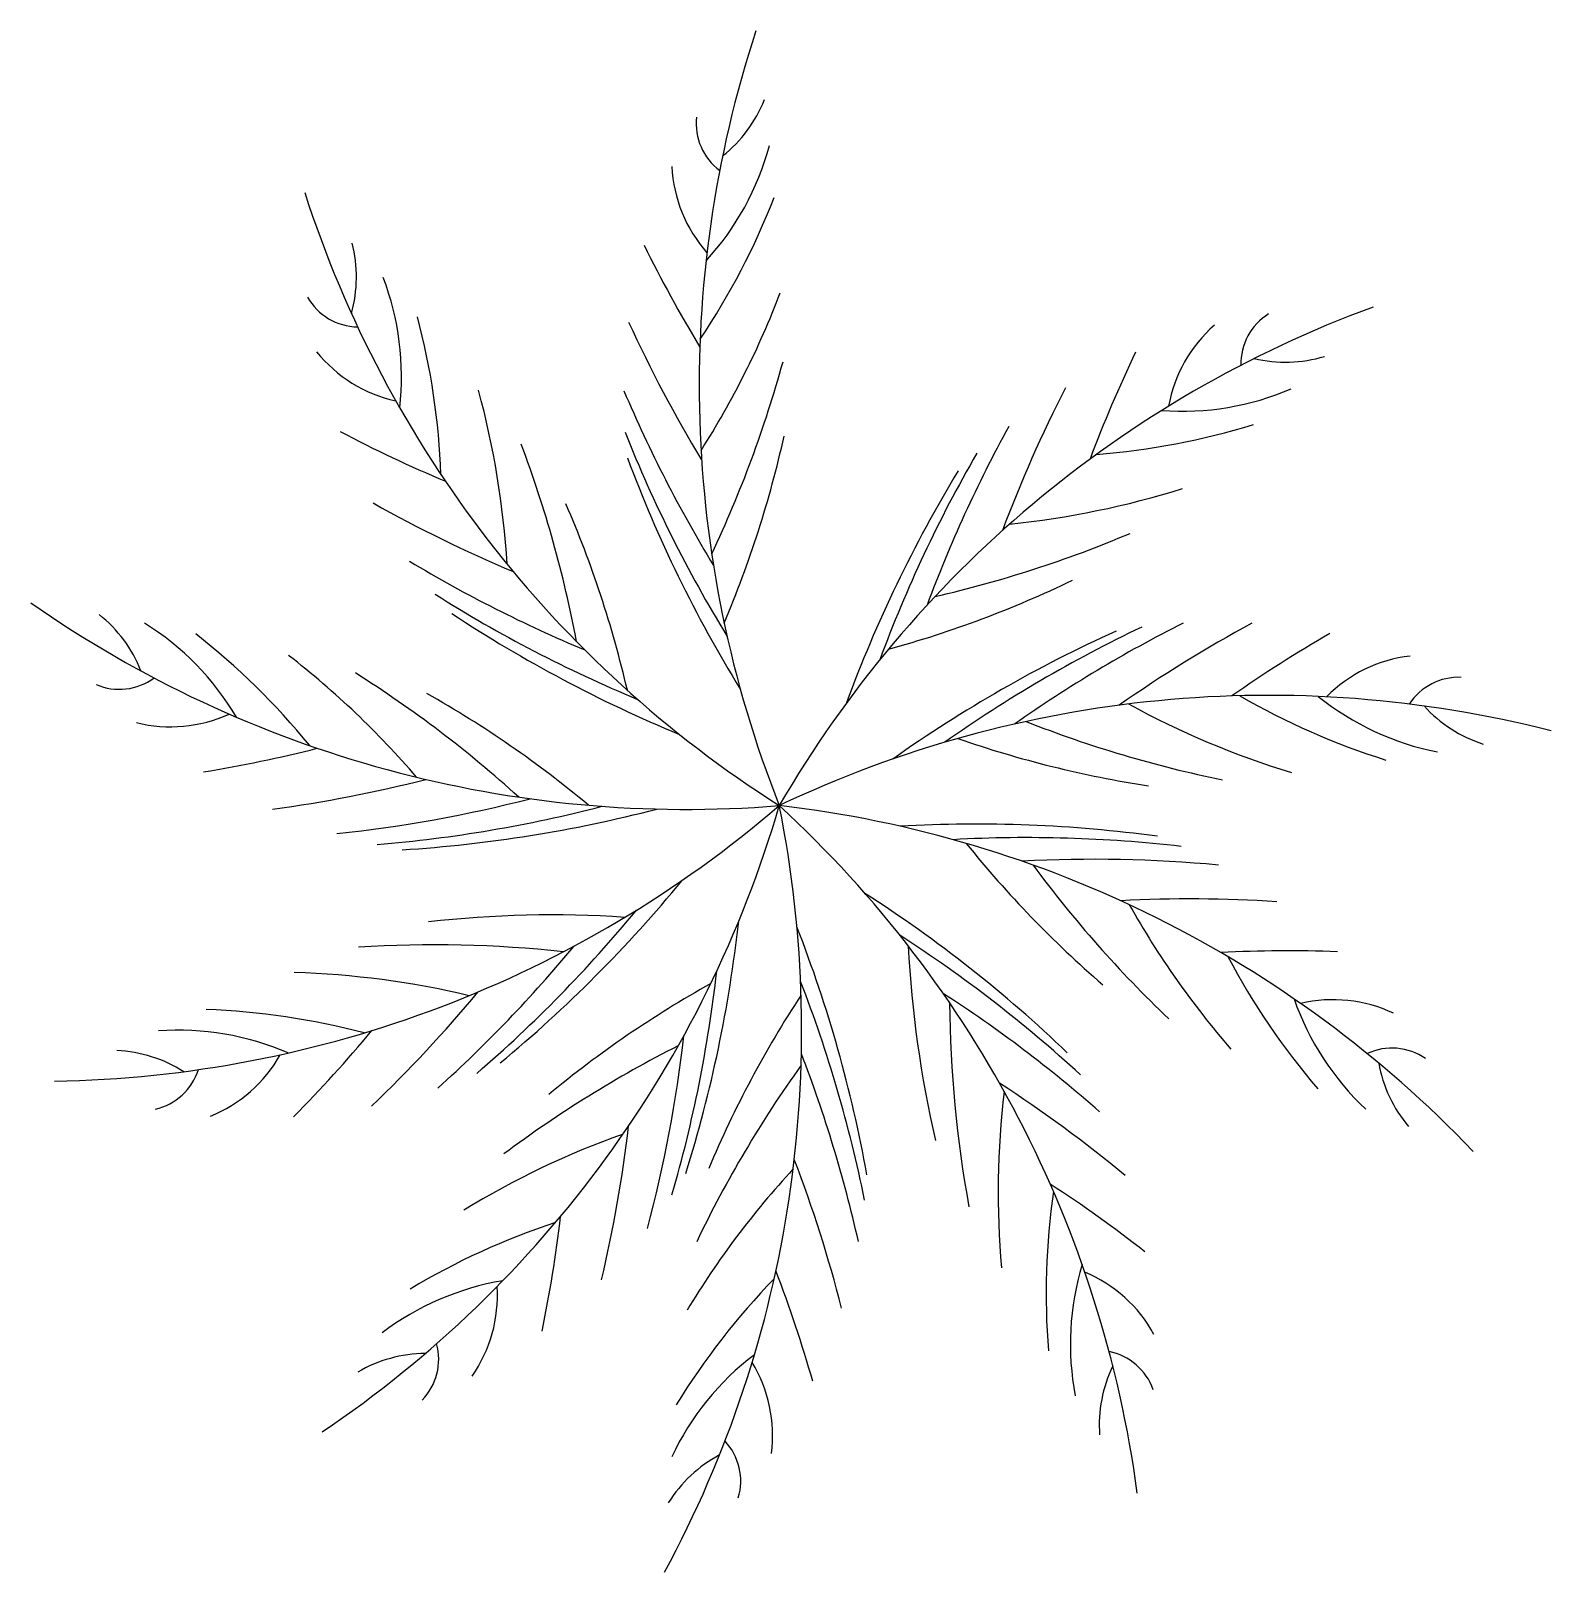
# Model space of a CAD drawing. Header units: millimetres. Extents: x 296.17 to 305.2, y 158.64 to 167.8.
import ezdxf

# ---------------------------------------------------------------- set-up
doc = ezdxf.new("R2010")
doc.units = ezdxf.units.MM

msp = doc.modelspace()

# ---------------------------------------------------------------- linework, layer by layer
for centre, radius, start, end in [((306.923, 165.6904), 6.7796, 161.87058, 201.59363), ((299.7798, 167.6893), 0.8084, 308.4321, 338.35152), ((300.4759, 167.2495), 0.3506, 173.77911, 233.03955), ((298.9767, 167.5418), 1.6393, 317.4391, 345.01267), ((300.8147, 167.0348), 0.8351, 182.87895, 221.53455), ((304.2525, 168.9192), 6.7796, 197.87058, 237.59363), ((296.6125, 168.3488), 4.2631, 326.05264, 338.83185), ((297.2986, 166.3377), 0.8084, 344.4321, 14.35152), ((306.995, 170.0576), 8.0005, 206.1883, 211.13856), ((296.7356, 165.7463), 1.6393, 353.4391, 21.01267), ((298.1202, 166.391), 0.3506, 209.77911, 269.03955), ((295.7571, 168.1014), 5.2106, 327.55294, 339.11096), ((294.3486, 165.0095), 4.2631, 2.05264, 14.83185), ((306.4843, 159.7948), 6.7796, 110.17246, 149.89552), ((303.7119, 165.8206), 0.3506, 122.081, 181.34143), ((307.0003, 169.3953), 8.0005, 204.56726, 211.21068), ((303.7534, 165.4216), 0.8351, 131.18084, 169.83644), ((298.5206, 166.4165), 0.8351, 218.87895, 257.53455), ((293.8702, 167.6946), 7.0221, 334.67551, 344.63066), ((309.9562, 162.4451), 8.0005, 154.49018, 159.44044), ((303.6256, 166.6394), 0.8084, 256.73399, 286.6534), ((293.8019, 164.3066), 5.2106, 3.55294, 15.11096), ((307.0634, 168.7805), 8.0005, 202.94825, 211.30767), ((309.4397, 162.0305), 8.0005, 152.86914, 159.51256), ((303.0121, 167.1782), 1.6393, 265.74098, 293.31455), ((308.9963, 161.5998), 8.0005, 151.25014, 159.60955), ((302.18, 169.5337), 4.2631, 274.35453, 287.13373), ((301.7438, 172.4947), 8.0005, 242.1883, 247.13856), ((307.1376, 168.3697), 8.0005, 201.68252, 211.40186), ((294.3581, 166.7946), 6.4443, 337.03468, 347.42683), ((292.5145, 162.8683), 7.0221, 10.67551, 20.63066), ((307.2095, 168.0662), 8.0005, 200.51858, 211.49813), ((308.72, 161.287), 8.0005, 149.9844, 159.70375), ((308.5263, 161.0425), 8.0005, 148.82046, 159.80001), ((301.4557, 170.0517), 5.2106, 275.85482, 287.41284), ((302.1373, 171.962), 8.0005, 240.56726, 247.21068), ((293.4383, 162.427), 6.4443, 13.03468, 23.42683), ((299.9669, 171.2803), 7.0221, 282.9774, 292.93255), ((302.5498, 171.5016), 8.0005, 238.94825, 247.30767), ((299.5631, 170.3395), 6.4443, 285.33656, 295.72871), ((302.8513, 171.2129), 8.0005, 237.68252, 247.40186), ((300.0647, 169.9522), 6.7796, 234.96812, 274.69118), ((296.0753, 163.6988), 0.8084, 21.52965, 51.44906), ((295.9829, 162.8875), 1.6393, 30.53665, 58.11022), ((303.0879, 171.0096), 8.0005, 236.51858, 247.49813), ((306.2143, 157.0342), 8.0005, 115.48411, 125.20345), ((306.6193, 157.1355), 8.0005, 116.74985, 125.10926), ((307.2286, 157.2393), 8.0005, 118.36885, 125.01227), ((294.5234, 160.8601), 4.2631, 39.15019, 51.9294), ((305.9162, 156.9424), 8.0005, 114.32017, 125.29972), ((307.8891, 157.2884), 8.0005, 119.98989, 124.94015), ((294.5114, 159.9697), 5.2106, 40.65049, 52.20851), ((304.4632, 163.2548), 0.8351, 96.68054, 135.33615), ((294.352, 158.046), 7.0221, 47.77306, 57.72821), ((296.6984, 164.237), 0.3506, 246.87666, 306.1371), ((304.6549, 163.6071), 0.3506, 87.58071, 146.84114), ((295.355, 158.2512), 6.4443, 50.13223, 60.52438), ((303.5267, 157.0708), 6.7796, 75.67217, 115.39522), ((305.1921, 168.372), 5.2106, 241.35453, 252.91255), ((305.4956, 167.5348), 4.2631, 239.85424, 252.63344), ((304.8472, 165.1223), 1.6393, 231.24069, 258.81426), ((297.0024, 164.4987), 0.8351, 255.9765, 294.6321), ((305.0476, 164.3308), 0.8084, 222.2337, 252.15311), ((304.661, 170.2277), 7.0221, 248.4771, 258.43225), ((295.907, 171.2909), 8.0005, 279.28584, 284.23611), ((303.7954, 169.6812), 6.4443, 250.83627, 261.22842), ((296.5422, 171.1034), 8.0005, 277.66481, 284.30823), ((296.1989, 168.3359), 6.7796, 270.96812, 310.69118), ((294.1101, 165.0917), 6.7796, 304.03388, 343.75694), ((297.1489, 170.985), 8.0005, 276.0458, 284.40522), ((297.5635, 170.9366), 8.0005, 274.78007, 284.49941), ((297.8748, 170.9171), 8.0005, 273.61613, 284.59567), ((293.9722, 161.8605), 6.7796, 331.63191, 11.35496), ((299.8346, 156.4612), 6.7796, 43.63191, 83.35496), ((296.0263, 158.2084), 6.7796, 7.63191, 47.35496), ((301.7921, 155.0847), 8.0005, 82.27991, 93.25946), ((302.0935, 155.0044), 8.0005, 83.44385, 93.16319), ((306.7524, 167.0082), 6.4443, 218.79601, 229.18816), ((302.4905, 154.8754), 8.0005, 84.70959, 93.069), ((307.7762, 167.0123), 7.0221, 216.43684, 226.39199), ((293.8602, 167.8293), 8.0005, 309.61613, 320.59567), ((296.8008, 155.9442), 8.0005, 46.27991, 57.25946), ((303.0621, 154.6401), 8.0005, 86.32859, 92.97201), ((307.2418, 165.1574), 5.2106, 209.31427, 220.87229), ((299.2665, 156.1013), 6.4443, 86.13223, 96.52438), ((293.5968, 167.6621), 8.0005, 310.78007, 320.49941), ((292.4265, 163.3911), 8.0005, 342.68189, 353.66143), ((293.2679, 159.5735), 8.0005, 10.27991, 21.25946), ((296.9974, 155.7021), 8.0005, 47.44385, 57.16319), ((298.5756, 155.3457), 7.0221, 83.77306, 93.72821), ((293.233, 167.4576), 8.0005, 312.0458, 320.40522), ((307.8222, 162.675), 6.4443, 182.79601, 193.18816), ((303.648, 154.3314), 8.0005, 87.94963, 92.89989), ((307.055, 164.2867), 4.2631, 207.81398, 220.59318), ((297.5738, 156.9957), 5.2106, 76.65049, 88.20851), ((292.2971, 163.1073), 8.0005, 343.84582, 353.56517), ((293.2847, 159.262), 8.0005, 11.44385, 21.16319), ((292.6726, 167.1967), 8.0005, 313.66481, 320.30823), ((303.3561, 156.5122), 6.4443, 119.19798, 129.59013), ((306.1407, 158.5405), 6.4443, 146.79601, 157.18816), ((297.2428, 155.3644), 8.0005, 48.70959, 57.069), ((297.0602, 157.7231), 4.2631, 75.15019, 87.9294), ((308.6528, 162.0765), 7.0221, 180.43684, 190.39199), ((305.2255, 162.5857), 1.6393, 199.20043, 226.774), ((303.9092, 161.2064), 0.8351, 64.64028, 103.29589), ((297.0492, 160.2212), 1.6393, 66.53665, 94.11022), ((292.0485, 166.9751), 8.0005, 315.28584, 320.23611), ((292.1037, 162.7374), 8.0005, 345.11156, 353.47097), ((296.6471, 160.9318), 0.8084, 57.52965, 87.44906), ((296.927, 162.1239), 0.8351, 291.9765, 330.6321), ((303.1893, 155.5021), 7.0221, 116.83882, 126.79397), ((293.2847, 158.8446), 8.0005, 12.70959, 21.069), ((304.2586, 161.4033), 0.3506, 55.54045, 114.80088), ((296.835, 161.7335), 0.3506, 282.87666, 342.1371), ((306.4609, 157.5681), 7.0221, 144.43684, 154.39199), ((304.9754, 161.8084), 0.8084, 190.19344, 220.11285), ((297.5669, 154.8381), 8.0005, 50.32859, 56.97201), ((307.1303, 160.89), 5.2106, 173.31427, 184.87229), ((301.4496, 156.3382), 5.2106, 109.71625, 121.27427), ((291.7764, 162.213), 8.0005, 346.73056, 353.37399), ((293.2376, 158.2283), 8.0005, 14.32859, 20.97201), ((304.5317, 157.5031), 5.2106, 137.31427, 148.87229), ((306.4674, 160.2954), 4.2631, 171.81398, 184.59318), ((297.8595, 154.2439), 8.0005, 51.94963, 56.89989), ((300.6222, 156.6676), 4.2631, 108.21595, 120.99515), ((291.3743, 161.6868), 8.0005, 348.3516, 353.30187), ((293.125, 157.5756), 8.0005, 15.94963, 20.89989), ((303.9875, 159.9946), 1.6393, 163.20043, 190.774), ((302.1118, 159.6524), 0.8351, 28.64028, 67.29589), ((299.2501, 158.7551), 1.6393, 99.60241, 127.17597), ((298.1095, 160.283), 0.8351, 325.04226, 3.69786), ((303.6459, 157.4118), 4.2631, 135.81398, 148.59318), ((298.2454, 159.9056), 0.3506, 315.94242, 15.20285), ((302.5102, 159.6063), 0.3506, 19.54045, 78.80088), ((298.5254, 159.1313), 0.8084, 90.59541, 120.51482), ((301.4629, 158.6261), 1.6393, 127.20043, 154.774), ((299.7442, 159.4517), 0.8351, 352.64028, 31.29589), ((303.3283, 159.5128), 0.8084, 154.19344, 184.11285), ((300.0395, 159.1802), 0.3506, 343.54045, 42.80088), ((300.6463, 158.6237), 0.8084, 118.19344, 148.11285)]:
    msp.add_arc(centre, radius, start, end)

doc.saveas('drawing.dxf')
